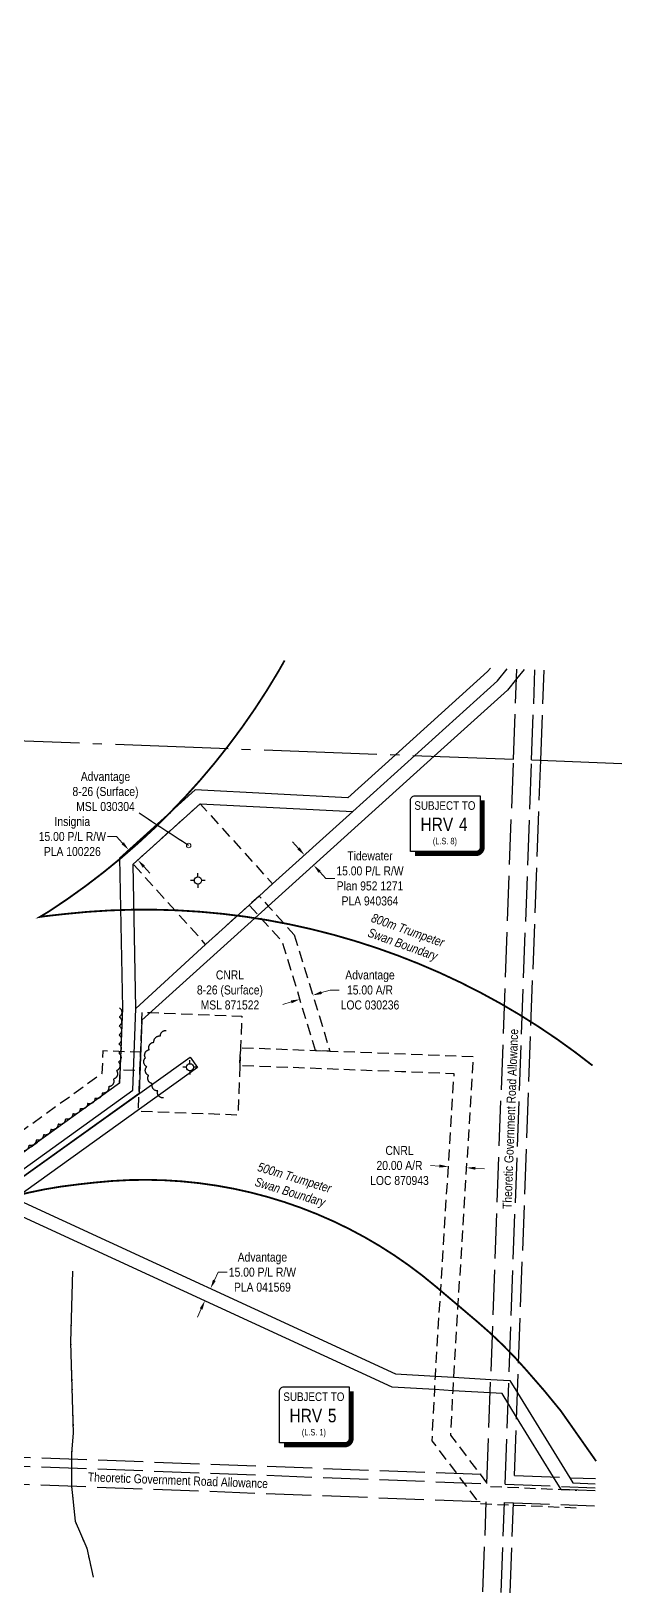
# Model space of a CAD drawing. Extents: x 333858 to 342713, y 6154085 to 6163590.
# Drawn here: x 336762 to 337417, y 6155520 to 6157253 of the extents above; entities that cross this region are included whole.
import ezdxf
from ezdxf.enums import TextEntityAlignment as Align

# ---------------------------------------------------------------- set-up
doc = ezdxf.new("R2010")
doc.units = 0
doc.header["$LTSCALE"] = 5
doc.header["$PDSIZE"] = 0.5
for name, pattern in [('0', [1, 1, 0]), ('DASHDOT2', [12.7, 6.35, -3.175, 0, -3.175]), ('foc-ACCESSROAD', [3.75, 2.5, -1.25]), ('foc-QUARTERLINE', [33, 25, -3, 2, -3]), ('foc-UNSURVEYED', [12.5, 10, -2.5]), ('foc-WHEELTRACKS', [2, 0.4, -1.6])]:
    doc.linetypes.add(name, pattern=pattern)
doc.layers.get('Defpoints').update_dxf_attribs({"color": 9})
for name, color, linetype in [('AS-WILDLIFE', 131, 'DASHDOT2'), ('C-AR', 13, 'foc-ACCESSROAD'), ('C-RW', 13, 'Continuous'), ('C-WS', 13, 'foc-ACCESSROAD'), ('CG-NOTES', 7, 'Continuous'), ('CTW', 7, 'Continuous'), ('F-AR', 190, 'foc-ACCESSROAD'), ('F-RW', 190, 'Continuous'), ('F-WS', 190, 'foc-ACCESSROAD'), ('F-WS-S', 8, 'Continuous'), ('L-QSEC', 8, 'foc-QUARTERLINE'), ('L-ROAD-T', 7, 'Continuous'), ('L-USEC', 7, 'foc-UNSURVEYED'), ('T-BUSH', 110, '0'), ('T-WATER-P3', 160, 'foc-WHEELTRACKS')]:
    doc.layers.add(name, color=color, linetype=linetype)
for name, color, linetype, lineweight in [('C-AR-T', 13, 'Continuous', 9), ('F-AR-T', 190, 'Continuous', 9), ('F-RW-T', 190, 'Continuous', 9), ('F-WS-T', 190, 'Continuous', 9)]:
    doc.layers.add(name, color=color, linetype=linetype, lineweight=lineweight)
doc.styles.add('240', font='ARIALN.TTF', dxfattribs={"height": 30})
doc.styles.add('80CG', font='ARIALN.TTF', dxfattribs={"height": 10})
doc.styles.add('80L', font='ARIALN.TTF', dxfattribs={"height": 10})
doc.styles.add('foc-LtypeFont', font='ARIALN.TTF', dxfattribs={"height": 7.35})
doc.styles.add('HRV', font='ARIALN.TTF', dxfattribs={"height": 3})
doc.linetypes.add('foc-TOPO-flowdirection-NOLINE', pattern='A,0,[">",foc-LtypeFont,S=0.3,R=0,X=0,Y=-0.945],-20,[">",foc-LtypeFont,S=0.3,R=0,X=0,Y=-0.945],0', length=20)
doc.dimstyles.new('Compass 5 000', dxfattribs={"dimscale": 5, "dimtxt": 9, "dimasz": 2, "dimexe": 0.2, "dimexo": 0.0625, "dimgap": 0.5, "dimtad": 0, "dimtih": 1, "dimtoh": 1, "dimzin": 0, "dimdsep": 46, "dimtxsty": '80CG', "dimcen": 0.1, "dimse1": 1, "dimse2": 1, "dimclrd": 256, "dimclrt": 256, "dimaunit": 1, "dimadec": 4, "dimazin": 0, "dimtfac": 0.06, "dimtofl": 0, "dimtmove": 0, "dimatfit": 1, "dimfxl": 0.2, "dimtolj": 1, "dimtzin": 0, "dimlwd": -1, "dimarcsym": 0})

# ---------------------------------------------------------------- blocks, each defined once
blk = doc.blocks.new('HRV')
blk.add_lwpolyline([(-35.1, 31.6), (37.2, 31.6), (37.2, -25.5, -0.414214), (32.2, -30.5), (-40.1, -30.5), (-40.1, 26.6, -0.414214)], format="xyb", close=True)
at = {"const_width": 5, "flags": 128}
blk.add_lwpolyline([(-35.1, -33), (32.2, -33, 0.414214), (39.7, -25.5), (39.7, 26.6)], format="xyb", dxfattribs=at)
at = {"style": '80L'}
blk.add_text('SUBJECT TO', height=9.5, dxfattribs=at).set_placement((-2, 13.1), align=Align.BOTTOM_CENTER)
blk.add_attdef('(N.W.1/4 00)', text='', height=7.12, dxfattribs=at).set_placement((-2, -24.4), align=Align.BOTTOM_CENTER)
at = {"layer": 'CTW', "color": 3, "style": 'HRV'}
blk.add_text('HRV', height=15, dxfattribs=at).set_placement((-10.9, -0.2), align=Align.MIDDLE_CENTER)
blk.add_attdef('0', text='', height=15, dxfattribs=at).set_placement((18.3, -0.2), align=Align.MIDDLE_CENTER)
blk = doc.blocks.new('*D637')
at = {"layer": 'C-AR-T', "transparency": 16777216}
for p, q in [((337214.5, 6155993.8), (337204.5, 6155994.4)), ((337254.4, 6155991.3), (337264.4, 6155990.7))]:
    blk.add_line(p, q, dxfattribs=at)
for points in [[(337214.6, 6155995.5), (337214.4, 6155992.1), (337224.4, 6155993.2)], [(337254.5, 6155993), (337254.3, 6155989.7), (337244.4, 6155991.9)]]:
    blk.add_solid(points, dxfattribs=at)
at = {"layer": 'Defpoints', "color": 0, "transparency": 16777216}
for p in [(337225.2, 6156004.7), (337245.1, 6156003.5), (337224.4, 6155993.2)]:
    blk.add_point(p, dxfattribs=at)
at = {"layer": 'C-AR-T', "transparency": 16777216, "insert": (337170.2, 6155994.4), "char_height": 10, "attachment_point": 5, "style": '80CG'}
blk.add_mtext('\\A1;CNRL\\P20.00 A/R\\PLOC 870943', dxfattribs=at)
blk = doc.blocks.new('*D638')
at = {"layer": 'Defpoints', "color": 0, "transparency": 16777216}
for p in [(337057.9, 6156185), (337072.3, 6156189.4), (337074.1, 6156183.3)]:
    blk.add_point(p, dxfattribs=at)
at = {"layer": 'F-AR-T', "transparency": 16777216}
for p, q in [((337050.2, 6156176), (337040.7, 6156173.1)), ((337083.7, 6156186.3), (337093.2, 6156189.2)), ((337093.2, 6156189.2), (337103.2, 6156189.2))]:
    blk.add_line(p, q, dxfattribs=at)
for points in [[(337049.7, 6156177.6), (337050.7, 6156174.4), (337059.8, 6156178.9)], [(337083.2, 6156187.9), (337084.2, 6156184.7), (337074.1, 6156183.3)]]:
    blk.add_solid(points, dxfattribs=at)
at = {"layer": 'F-AR-T', "transparency": 16777216, "insert": (337137.5, 6156189.2), "char_height": 10, "attachment_point": 5, "style": '80CG'}
blk.add_mtext('\\A1;Advantage\\P15.00 A/R\\PLOC 030236', dxfattribs=at)
blk = doc.blocks.new('*D639')
at = {"layer": 'Defpoints', "color": 0, "transparency": 16777216}
for p in [(336949.9, 6155846.4), (336956.2, 6155860), (336960.7, 6155857.9)]:
    blk.add_point(p, dxfattribs=at)
at = {"layer": 'F-RW-T', "transparency": 16777216}
for p, q in [((336964.9, 6155867), (336969.1, 6155876)), ((336969.1, 6155876), (336979.1, 6155876)), ((336950.2, 6155835.2), (336946.1, 6155826.1))]:
    blk.add_line(p, q, dxfattribs=at)
for points in [[(336963.4, 6155867.7), (336966.4, 6155866.3), (336960.7, 6155857.9)], [(336948.7, 6155835.9), (336951.8, 6155834.5), (336954.4, 6155844.3)]]:
    blk.add_solid(points, dxfattribs=at)
at = {"layer": 'F-RW-T', "transparency": 16777216, "insert": (337018.2, 6155876), "char_height": 10, "attachment_point": 5, "style": '80CG'}
blk.add_mtext('\\A1;Advantage\\P15.00 P/L R/W\\PPLA 041569', dxfattribs=at)
blk = doc.blocks.new('*D640')
at = {"layer": 'Defpoints', "color": 0, "transparency": 16777216}
for p in [(337078.7, 6156351.4), (337088.8, 6156340.3), (337075, 6156327.8)]:
    blk.add_point(p, dxfattribs=at)
at = {"layer": 'F-RW-T', "transparency": 16777216}
for p, q in [((337058.2, 6156346.4), (337051.5, 6156353.8)), ((337081.7, 6156320.4), (337088.4, 6156313)), ((337088.4, 6156313), (337098.4, 6156313))]:
    blk.add_line(p, q, dxfattribs=at)
for points in [[(337059.5, 6156347.5), (337057, 6156345.2), (337064.9, 6156338.9)], [(337082.9, 6156321.5), (337080.4, 6156319.3), (337075, 6156327.8)]]:
    blk.add_solid(points, dxfattribs=at)
at = {"layer": 'F-RW-T', "transparency": 16777216, "insert": (337137.5, 6156313), "char_height": 10, "attachment_point": 5, "style": '80CG'}
blk.add_mtext('\\A1;Tidewater\\P15.00 P/L R/W\\PPlan 952 1271\\PPLA 940364', dxfattribs=at)
blk = doc.blocks.new('*D641')
at = {"layer": 'Defpoints', "color": 0, "transparency": 16777216}
for p in [(336887.8, 6156360.8), (336897.9, 6156349.7), (336869.9, 6156344.7)]:
    blk.add_point(p, dxfattribs=at)
at = {"layer": 'F-RW-T', "transparency": 16777216}
for p, q in [((336856.5, 6156359.5), (336846.5, 6156359.5)), ((336863.2, 6156352.1), (336856.5, 6156359.5)), ((336886.7, 6156326.1), (336893.4, 6156318.7))]:
    blk.add_line(p, q, dxfattribs=at)
for points in [[(336864.5, 6156353.2), (336862, 6156351), (336869.9, 6156344.7)], [(336887.9, 6156327.3), (336885.5, 6156325), (336880, 6156333.6)]]:
    blk.add_solid(points, dxfattribs=at)
at = {"layer": 'F-RW-T', "transparency": 16777216, "insert": (336807.4, 6156359.5), "char_height": 10, "attachment_point": 5, "style": '80CG'}
blk.add_mtext('\\A1;Insignia\\P15.00 P/L R/W\\PPLA 100226', dxfattribs=at)
blk = doc.blocks.new('Gabd')
for p, q in [((-0.81, 0), (-1.62, 0)), ((0, 0.81), (0, 1.62)), ((1.62, 0), (0.81, 0)), ((0, -0.81), (0, -1.62))]:
    blk.add_line(p, q)
blk.add_circle((0, 0), 0.8)

msp = doc.modelspace()

# ---------------------------------------------------------------- linework, layer by layer
at = {"layer": 'AS-WILDLIFE', "const_width": 2, "flags": 128}
for points in [[(337042.784, 6156554.911), (337036.115, 6156543.104), (337023.254, 6156521.897), (337009.741, 6156501.098), (336995.59, 6156480.728), (336980.814, 6156460.807), (336965.427, 6156441.353), (336949.444, 6156422.386), (336932.881, 6156403.924), (336915.753, 6156385.984), (336898.078, 6156368.584), (336879.871, 6156351.741), (336861.151, 6156335.47), (336841.935, 6156319.787), (336822.242, 6156304.708), (336802.091, 6156290.247), (336781.501, 6156276.418), (336771.202, 6156270.235), (336776.019, 6156270.974), (336781.09, 6156271.554), (336799.072, 6156273.553), (336823.993, 6156275.928), (336848.975, 6156277.522), (336873.995, 6156278.334), (336899.029, 6156278.362), (336924.051, 6156277.606), (336949.037, 6156276.068), (336973.963, 6156273.749), (336998.804, 6156270.65), (337023.535, 6156266.776), (337048.134, 6156262.129), (337072.575, 6156256.715), (337096.834, 6156250.539), (337120.889, 6156243.606), (337144.714, 6156235.924), (337168.288, 6156227.5), (337191.586, 6156218.343), (337214.586, 6156208.46), (337237.266, 6156197.863), (337259.603, 6156186.561), (337281.575, 6156174.566), (337303.161, 6156161.888), (337324.34, 6156148.542), (337345.091, 6156134.539), (337365.393, 6156119.893), (337384.24, 6156105.379)], [(336241.547, 6155559.864), (336251.093, 6155578.424), (336269.886, 6155611.762), (336285.868, 6155637.737), (336298.901, 6155657.824), (336326.723, 6155694.742), (336367.563, 6155743.752), (336380.248, 6155758.386), (336393.49, 6155772.519), (336407.27, 6155786.128), (336421.567, 6155799.192), (336436.359, 6155811.693), (336451.625, 6155823.612), (336475.599, 6155841.594), (336491.445, 6155853.003), (336507.725, 6155863.784), (336524.413, 6155873.92), (336541.485, 6155883.398), (336558.914, 6155892.201), (336576.673, 6155900.317), (336594.736, 6155907.733), (336613.074, 6155914.437), (336631.661, 6155920.42), (336650.467, 6155925.673), (336667.691, 6155933.817), (336685.222, 6155941.276), (336703.034, 6155948.038), (336721.098, 6155954.094), (336739.387, 6155959.433), (336757.872, 6155964.048), (336776.524, 6155967.931), (336795.315, 6155971.077), (336814.215, 6155973.48), (336832.198, 6155975.478), (336851.488, 6155977.244), (336870.832, 6155978.261), (336890.201, 6155978.528), (336909.565, 6155978.045), (336928.897, 6155976.811), (336948.166, 6155974.83), (336967.343, 6155972.103), (336986.401, 6155968.636), (337005.31, 6155964.432), (337024.042, 6155959.499), (337042.569, 6155953.844), (337060.863, 6155947.475), (337078.896, 6155940.403), (337096.642, 6155932.637), (337114.074, 6155924.189), (337131.165, 6155915.072), (337147.89, 6155905.3), (337164.224, 6155894.887), (337180.142, 6155883.849), (337195.62, 6155872.202), (337210.636, 6155859.965), (337256.591, 6155821.006), (337270.825, 6155808.467), (337284.574, 6155795.397), (337297.816, 6155781.815), (337310.534, 6155767.74), (337330.514, 6155744.765), (337349.098, 6155722.085), (337388.249, 6155666.297)]]:
    msp.add_lwpolyline(points, dxfattribs=at)
at = {"layer": 'C-AR', "flags": 128}
for points in [[(336859.888, 6156085.902), (336860.44, 6156100.889), (336882.42, 6156100.08), (336883.156, 6156120.062), (336841.193, 6156121.607), (336840.266, 6156096.418), (336714.856, 6156006.188), (336326.46, 6156181.639), (336307.845, 6156190.145), (336288.331, 6156147.439), (336306.518, 6156139.128), (336317.722, 6156163.647), (336317.722, 6156163.647), (336712.507, 6155985.308), (336717.143, 6155983.2), (336768.601, 6156020.223)], [(337366.203, 6155614.134), (337296.458, 6155617.173), (337266.317, 6155618.487), (337259.537, 6155618.782), (337257.415, 6155621.586), (337233.9, 6155652.663), (337206.394, 6155689.014), (337209.345, 6155745.677), (337210.126, 6155760.653), (337210.906, 6155775.624), (337230.845, 6156096.163), (337172.451, 6156098.404), (337083.403, 6156101.82), (336993.186, 6156105.281), (336993.952, 6156125.26), (337077.206, 6156122.065), (337093.075, 6156121.456), (337252.073, 6156115.357), (337230.861, 6155774.381), (337230.084, 6155759.463), (337229.304, 6155744.488), (337226.739, 6155695.262), (337259.709, 6155651.691), (337267.173, 6155641.826), (337269.804, 6155638.349), (337349.42, 6155634.879), (337366.937, 6155634.116)]]:
    msp.add_lwpolyline(points, dxfattribs=at)
at = {"layer": 'C-RW', "flags": 128}
msp.add_lwpolyline([(336168.731, 6155562.611), (336270.139, 6155635.538), (336300.907, 6155657.658), (336340.798, 6155686.345), (336464.818, 6155775.531), (336714.635, 6155954.686), (336728.83, 6155964.866), (336937.943, 6156114.833), (336946.263, 6156103.264), (336744.019, 6155957.831), (336741.875, 6155956.289), (336730.049, 6155947.782), (336727.837, 6155946.191), (336464.117, 6155756.555), (336365.203, 6155685.426), (336325.311, 6155656.738), (336278.894, 6155623.362), (336193.131, 6155561.691)], dxfattribs=at)
at = {"layer": 'C-WS', "flags": 128}
msp.add_lwpolyline([(336993.186, 6156105.281), (336991.079, 6156050.337), (336880.745, 6156054.571), (336881.473, 6156074.335), (336884.469, 6156155.733), (336884.79, 6156164.463), (336893.753, 6156164.118), (336995.293, 6156160.223), (336993.952, 6156125.26), (336993.186, 6156105.281)], close=True, dxfattribs=at)
at = {"layer": 'F-AR', "flags": 128}
msp.add_lwpolyline([(337053.57, 6156250.451), (337093.075, 6156121.456), (337077.206, 6156122.065), (337040.21, 6156242.865), (337013.548, 6156272.324), (337003.488, 6156283.445), (337014.61, 6156293.494), (337024.676, 6156282.376), (337053.57, 6156250.451)], close=True, dxfattribs=at)
at = {"layer": 'F-RW', "flags": 128}
for points in [[(335731.995, 6157406.249), (335696.273, 6156486.756), (335842.874, 6156395.56), (335894.256, 6156344.012), (336313.241, 6156152.544), (336707.563, 6155974.376), (336721.653, 6155967.97), (336874.605, 6156078.015), (336877.942, 6156168.666), (336874.846, 6156328.911), (336949.031, 6156395.923), (337118.466, 6156387.314), (337187.202, 6156449.401), (337278.884, 6156532.224), (337289.635, 6156545.597)], [(337270.959, 6156546.302), (337267.944, 6156542.552), (337165.725, 6156450.21), (337113.021, 6156402.606), (336943.588, 6156411.215), (336859.736, 6156335.472), (336862.955, 6156169.218), (336859.888, 6156085.902), (336717.143, 6155983.2), (336712.516, 6155985.304), (336318.204, 6156163.467), (335901.219, 6156354.021), (335850.391, 6156405.014), (335711.463, 6156491.436), (335747.073, 6157408.066)], [(336157.336, 6155563.041), (336266.052, 6155641.219), (336289.516, 6155658.087), (336329.41, 6155686.775), (336465.145, 6155784.385), (336721.653, 6155967.97), (336874.605, 6156078.015), (336877.942, 6156168.666), (336955.261, 6156239.885), (337003.488, 6156283.446), (337014.61, 6156293.494), (337029.446, 6156306.896), (337118.466, 6156387.314), (337187.202, 6156449.401), (337278.884, 6156532.224), (337289.635, 6156545.597)], [(337308.311, 6156544.892), (337299.949, 6156534.491), (337289.824, 6156521.896), (337208.678, 6156448.592), (337024.676, 6156282.376), (337013.548, 6156272.324), (336884.469, 6156155.733), (336881.473, 6156074.335), (336728.83, 6155964.866), (336714.635, 6155954.686), (336464.818, 6155775.531), (336340.798, 6155686.345), (336300.907, 6155657.658), (336270.139, 6155635.538), (336168.723, 6155562.606)], [(336744.019, 6155957.831), (337165.796, 6155763.296), (337210.126, 6155760.653), (337230.084, 6155759.463), (337271.402, 6155757.001), (337292.755, 6155755.727), (337301.049, 6155742.23), (337358.989, 6155647.946), (337362.449, 6155642.316), (337387.329, 6155641.232)], [(337387.035, 6155633.241), (337349.42, 6155634.879), (337340.97, 6155648.626), (337300.057, 6155715.205), (337284.067, 6155741.223), (337270.852, 6155742.011), (337229.304, 6155744.488), (337209.345, 6155745.677), (337162.12, 6155748.492), (336737.708, 6155944.228)]]:
    msp.add_lwpolyline(points, dxfattribs=at)
at = {"layer": 'F-WS', "flags": 128}
msp.add_lwpolyline([(337029.446, 6156306.896), (337014.61, 6156293.494), (337003.488, 6156283.445), (336955.261, 6156239.886), (336874.845, 6156328.911), (336949.031, 6156395.923), (337029.446, 6156306.896)], close=True, dxfattribs=at)
at = {"layer": 'L-QSEC'}
for p, q in [((336525.499, 6156474.379), (337296.673, 6156445.28)), ((337316.775, 6156444.522), (337416.684, 6156440.758))]:
    msp.add_line(p, q, dxfattribs=at)
at = {"layer": 'L-USEC'}
for p, q in [((337296.673, 6156445.28), (337300.342, 6156545.193)), ((337316.776, 6156444.542), (337320.444, 6156544.435)), ((337326.827, 6156444.173), (337330.495, 6156544.055)), ((337267.156, 6155641.35), (337296.673, 6156445.28)), ((337287.257, 6155640.593), (337316.776, 6156444.542)), ((337297.677, 6155650.266), (337326.827, 6156444.173)), ((336460.997, 6155671.759), (337267.176, 6155641.35)), ((336461.376, 6155681.81), (337267.555, 6155651.4)), ((336460.239, 6155651.658), (337266.418, 6155621.248)), ((337267.175, 6155641.35), (337267.176, 6155641.35)), ((337267.554, 6155651.401), (337267.554, 6155651.401)), ((337287.257, 6155640.593), (337387.167, 6155636.83)), ((337297.677, 6155650.266), (337387.536, 6155646.881)), ((337262.75, 6155521.337), (337266.418, 6155621.248)), ((337282.851, 6155520.579), (337286.52, 6155620.51)), ((337286.519, 6155620.491), (337386.429, 6155616.727)), ((337292.902, 6155520.199), (337296.571, 6155620.141))]:
    msp.add_line(p, q, dxfattribs=at)
at = {"layer": 'T-BUSH', "flags": 128}
for points in [[(336859.74, 6156169.319, -0.52056705), (336859.569, 6156159.323, -0.52056705), (336859.398, 6156149.326, -0.52056705), (336859.227, 6156139.33, -0.52056705), (336859.056, 6156129.333, -0.52056705), (336858.885, 6156119.337, -0.52056705), (336858.713, 6156109.341, -0.52056705), (336856.409, 6156099.614, -0.52056705), (336852.95, 6156090.279, -0.52056705), (336847.681, 6156081.87, -0.52056705), (336840.606, 6156074.847, -0.52056705), (336832.539, 6156068.959, -0.52056705), (336824.337, 6156063.242, -0.52056705), (336816.136, 6156057.524, -0.52056705), (336807.934, 6156051.807, -0.52056705), (336799.732, 6156046.089, -0.52056705), (336791.566, 6156040.322, -0.52056705), (336783.476, 6156034.447, -0.52056705), (336775.386, 6156028.573, -0.52056705), (336767.296, 6156022.698, -0.52056705), (336759.206, 6156016.824, -0.52056705), (336751.116, 6156010.949, -0.52056705), (336743.026, 6156005.074, -0.52056705), (336734.936, 6155999.2, -0.52056705), (336726.846, 6155993.325, -0.52056705), (336718.135, 6155989.779, -0.52056705), (336708.634, 6155992.892, -0.52056705), (336699.133, 6155996.004, -0.52056705), (336689.632, 6155999.117, -0.52056705), (336680.447, 6156003.044, -0.52056705), (336671.335, 6156007.159, -0.52056705), (336662.223, 6156011.274, -0.52056705), (336653.111, 6156015.388, -0.52056705), (336643.999, 6156019.503, -0.52056705), (336634.887, 6156023.617, -0.52056705), (336625.775, 6156027.732, -0.52056705), (336616.662, 6156031.843, -0.52056705), (336607.476, 6156035.79, -0.52056705), (336598.29, 6156039.736, -0.52056705), (336589.104, 6156043.683, -0.52056705), (336579.918, 6156047.63, -0.52056705), (336570.732, 6156051.576, -0.52056705), (336561.546, 6156055.523, -0.52056705), (336552.36, 6156059.47, -0.52056705), (336543.174, 6156063.416, -0.52056705), (336534.09, 6156067.593, -0.52056705), (336525.009, 6156071.775, -0.52056705), (336515.928, 6156075.958, -0.52056705), (336506.847, 6156080.14, -0.52056705), (336497.766, 6156084.322, -0.52056705), (336488.685, 6156088.505, -0.52056705), (336479.603, 6156092.687, -0.52056705), (336470.522, 6156096.869, -0.52056705), (336461.441, 6156101.052, -0.52056705), (336452.36, 6156105.234, -0.52056705), (336443.279, 6156109.416, -0.52056705), (336434.197, 6156113.596, -0.52056705), (336425.108, 6156117.763, -0.52056705), (336416.02, 6156121.93, -0.52056705), (336406.932, 6156126.097, -0.52056705), (336397.844, 6156130.264, -0.0531521), (336396.664, 6156129.731, -0.0531521)], [(336908.331, 6156069.457, -0.52056705), (336902.063, 6156077.247, -0.52056705), (336896.073, 6156085.205, -0.52056705), (336892.014, 6156094.343, -0.52056705), (336889.93, 6156104.075, -0.52056705), (336888.42, 6156113.911, -0.52056705), (336892.639, 6156122.976, -0.52056705), (336897.966, 6156131.238, -0.52056705), (336905.251, 6156138.086, -0.52056705), (336911.615, 6156144.07, -0.52056705)]]:
    msp.add_lwpolyline(points, format="xyb", dxfattribs=at)
at = {"layer": 'T-WATER-P3', "flags": 128}
msp.add_lwpolyline([(336807.49, 6155877.243), (336805.493, 6155798.325), (336808.491, 6155697.43), (336806.493, 6155675.453), (336806.494, 6155638.491), (336810.49, 6155599.531), (336823.478, 6155569.563), (336830.46, 6155537.646)], dxfattribs=at)
at = {"layer": 'T-WATER-P3', "linetype": 'foc-TOPO-flowdirection-NOLINE', "flags": 128}
msp.add_lwpolyline([(336807.49, 6155877.243), (336805.493, 6155798.325), (336808.491, 6155697.43), (336806.493, 6155675.453), (336806.494, 6155638.491), (336810.49, 6155599.531), (336823.478, 6155569.563), (336830.46, 6155537.646)], dxfattribs=at)

# ---------------------------------------------------------------- block references
at = {"layer": 'CG-NOTES', "color": 3}
for p, values in [((337222.566, 6156373.245), {'(N.W.1/4 00)': '(L.S. 8)', '0': '4'}), ((337077.276, 6155717.092), {'(N.W.1/4 00)': '(L.S. 1)', '0': '5'})]:
    msp.add_blockref('HRV', p, dxfattribs=at).add_auto_attribs(values)
at = {"layer": 'F-WS-S', "xscale": 4.998967599999992, "yscale": 4.998967599999992, "zscale": 4.998967599999992}
for p in [(336946.701, 6156310.747), (336937.89, 6156103.389)]:
    msp.add_blockref('Gabd', p, dxfattribs=at)

# ---------------------------------------------------------------- texts
at = {"layer": 'AS-WILDLIFE', "char_height": 10, "attachment_point": 5, "style": '240'}
for s, insert, rotation in [('{\\fArial Narrow|b0|i1|c0|p34;800m Trumpeter \\PSwan Boundary}', (337176.179, 6156246.408), 340.335754), ('{\\fArial Narrow|b0|i1|c0|p34;500m Trumpeter \\PSwan Boundary}', (337050.951, 6155971.664), 343.025964)]:
    msp.add_mtext_dynamic_manual_height_columns(s, width=85.77531, gutter_width=45, heights=[0], dxfattribs=dict(at, insert=insert, rotation=rotation))
at = {"layer": 'C-AR-T', "insert": (336982.183, 6156189.195), "char_height": 9.99794, "width": 72.60888, "attachment_point": 5, "style": '80CG'}
msp.add_mtext('\\A1;CNRL\\P8-26 (Surface)\\PMSL 871522', dxfattribs=at)
at = {"layer": 'F-WS-T', "insert": (336844.169, 6156409.452), "char_height": 9.99794, "width": 72.60888, "attachment_point": 5, "style": '80CG'}
msp.add_mtext('\\A1;Advantage\\P8-26 (Surface)\\PMSL 030304', dxfattribs=at)
at = {"layer": 'L-ROAD-T', "style": '80L'}
for rotation, p in [(87.86894, (337293.183, 6156046.127)), (357.839099, (336924.474, 6155645.062))]:
    msp.add_text('Theoretic Government Road Allowance', height=9.99794, rotation=rotation, dxfattribs=at).set_placement(p, align=Align.MIDDLE_CENTER)

# ---------------------------------------------------------------- dimensions: what is measured, and where the dimension line sits
at = {"layer": 'C-AR-T'}
dim = msp.add_aligned_dim(p1=(337245.111, 6156003.458), p2=(337225.155, 6156004.699), distance=11.538, text='CNRL\\P20.00 A/R\\PLOC 870943', dimstyle='Compass 5 000', dxfattribs=at)
dim.commit()
dim.dimension.update_dxf_attribs({"geometry": '*D637', "text_midpoint": (337170.177, 6155994.425)})
at = {"layer": 'F-AR-T'}
dim = msp.add_aligned_dim(p1=(337057.933, 6156184.995), p2=(337072.272, 6156189.386), distance=-6.33, text='Advantage\\P15.00 A/R\\PLOC 030236', dimstyle='Compass 5 000', dxfattribs=at)
dim.commit()
dim.dimension.update_dxf_attribs({"geometry": '*D638', "text_midpoint": (337137.549, 6156189.19)})
at = {"layer": 'F-RW-T'}
for base, p1, p2, angle, text, picture, middle in [((336869.941, 6156344.691), (336897.863, 6156349.703), (336887.811, 6156360.832), 132.091122, 'Insignia\\P15.00 P/L R/W\\PPLA 100226', '*D641', (336807.449, 6156359.533)), ((337074.976, 6156327.814), (337078.701, 6156351.391), (337088.755, 6156340.261), 312.092762, 'Tidewater\\P15.00 P/L R/W\\PPlan 952 1271\\PPLA 940364', '*D640', (337137.468, 6156312.973))]:
    dim = msp.add_linear_dim(base=base, p1=p1, p2=p2, angle=angle, text=text, dimstyle='Compass 5 000', dxfattribs=at)
    dim.commit()
    dim.dimension.update_dxf_attribs({"geometry": picture, "text_midpoint": middle, "dimtype": 161})
dim = msp.add_aligned_dim(p1=(336949.914, 6155846.36), p2=(336956.192, 6155859.971), distance=-4.973, text='Advantage\\P15.00 P/L R/W\\PPLA 041569', dimstyle='Compass 5 000', dxfattribs=at)
dim.commit()
dim.dimension.update_dxf_attribs({"geometry": '*D639', "text_midpoint": (337018.17, 6155876.049)})

# ---------------------------------------------------------------- leaders
at = {"layer": 'F-WS-T', "path_type": 1}
msp.add_leader([(336936.361, 6156349.525), (336881.355, 6156385.347)], dimstyle='Compass 5 000', override={"dimasz": 1, "dimgap": 0.5, "dimtad": 0, "dimldrblk": 'DotBlank'}, dxfattribs=at)

doc.saveas('drawing.dxf')
